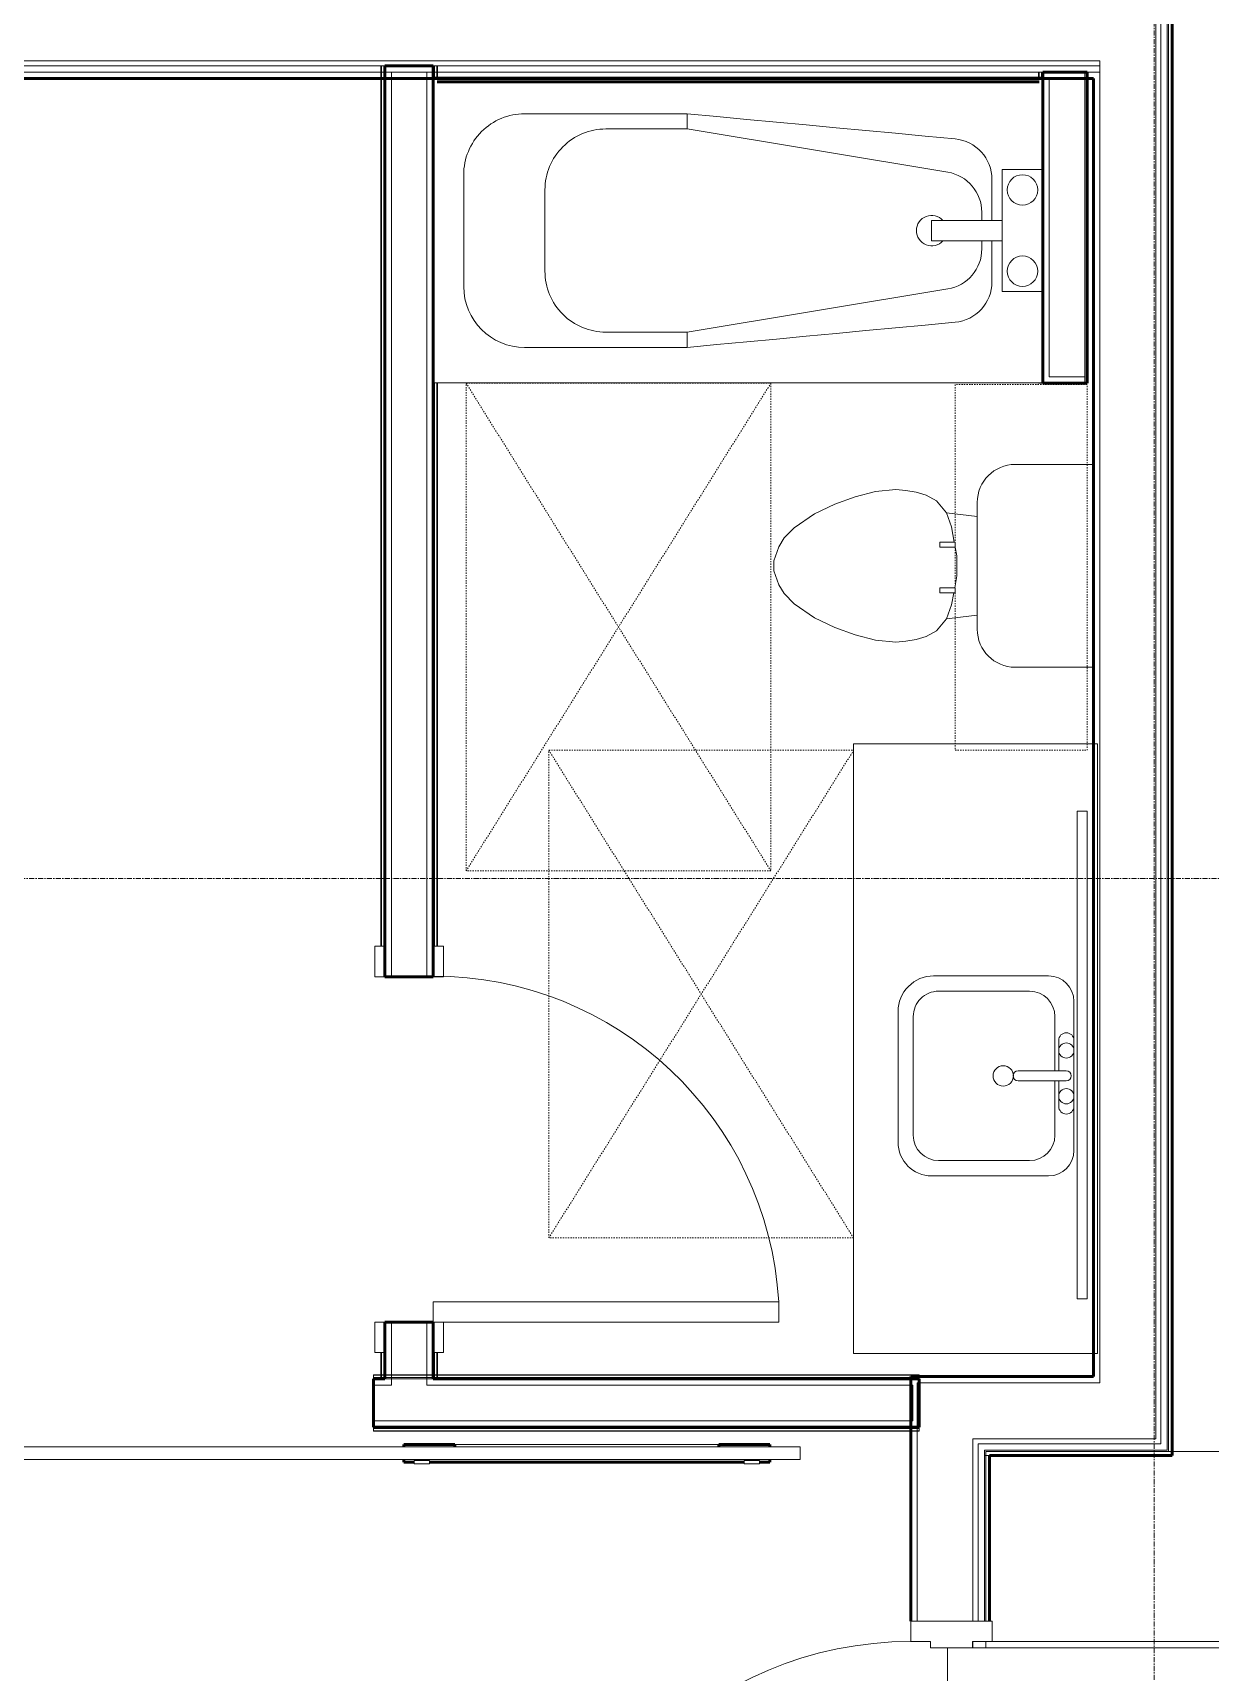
# Model space of a CAD drawing. Header units: inches. Extents: x -4218 to -1830, y 9767 to 12426.
# Drawn here: x -3591.7 to -3475.8, y 10389.1 to 10550.4 of the extents above; entities that cross this region are included whole.
import ezdxf

# ---------------------------------------------------------------- set-up
doc = ezdxf.new("R2010")
doc.units = ezdxf.units.IN
doc.header["$MEASUREMENT"] = 0
doc.linetypes.add('Dash', pattern=[0.25, 0.125, -0.125])
doc.linetypes.add('Grid Line 1_2_', pattern=[0.875, 0.5, -0.125, 0.125, -0.125])
for name, color, linetype, lineweight in [('0-1', 7, 'Continuous', 5), ('0-2', 253, 'Continuous', 9), ('0-3', 7, 'Continuous', 9), ('A-DOOR-1', 7, 'Continuous', 9), ('A-DOOR-2', 50, 'Continuous', 20), ('A-DOOR-3', 250, 'Continuous', 50), ('A-DOOR-FRAM-1', 50, 'Continuous', 20), ('A-FLOR-2', 252, 'Continuous', 9), ('A-FLOR-3', 7, 'Continuous', 9), ('A-FLOR-5', 192, 'Continuous', 9), ('A-GENM-HDLN-1', 7, 'Dash', 9), ('A-WALL-1', 250, 'Continuous', 50), ('A-WALL-2', 10, 'Continuous', 13), ('A-WALL-3', 254, 'Continuous', 9), ('A-WALL-4', 253, 'Continuous', 9), ('A-WALL-5', 252, 'Continuous', 9), ('A-WALL-6', 7, 'Continuous', 9), ('I-WALL-1', 250, 'Continuous', 50), ('I-WALL-2', 254, 'Continuous', 9), ('I-WALL-3', 253, 'Continuous', 9), ('I-WALL-4', 252, 'Continuous', 9), ('P-SANR-FIXT-1', 7, 'Continuous', 9), ('P-SANR-FIXT-2', 253, 'Continuous', 9), ('P-SANR-FIXT-3', 252, 'Continuous', 9), ('P-SANR-FIXT-4', 254, 'Continuous', 9), ('Q-CASE-1', 252, 'Continuous', 9), ('Q-CASE-2', 7, 'Continuous', 9), ('Q-CASE-4', 7, 'Dash', 9), ('S-GRID-1', 1, 'Grid Line 1_2_', 9)]:
    doc.layers.add(name, color=color, linetype=linetype, lineweight=lineweight)

# ---------------------------------------------------------------- blocks, each defined once
blk = doc.blocks.new('Basic Wall _ INT - W4BØF - _5_8 GYP - 2X4 WOOD_BATT_ - 5_8 GYP_ - ___-2693823-BACKGROUND - 3RD FLOOR')
at = {"layer": 'A-WALL-3'}
for p, q in [((-3595.78, 10418.35), (-3595.78, 10418.29)), ((-3595.78, 10418.29), (-3595.78, 10418.15)), ((-3595.78, 10418.14), (-3595.78, 10418.08)), ((-3595.78, 10417.96), (-3595.78, 10417.94))]:
    blk.add_line(p, q, dxfattribs=at)
at = {"layer": 'A-WALL-4'}
for p, q in [((-3595.78, 10418.06), (-3595.78, 10418.35)), ((-3595.78, 10418), (-3595.78, 10418.06)), ((-3595.58, 10418.29), (-3595.51, 10418.29)), ((-3595.49, 10418.29), (-3595.4, 10418.29)), ((-3557.45, 10418.29), (-3557.34, 10418.29)), ((-3557.34, 10418.29), (-3557.25, 10418.29)), ((-3557.25, 10418.29), (-3557.19, 10418.29)), ((-3557.05, 10418.29), (-3556.46, 10418.29)), ((-3552.3, 10417.94), (-3557.05, 10417.94)), ((-3556.42, 10418.29), (-3552.92, 10418.29)), ((-3552.88, 10418.29), (-3552.3, 10418.29)), ((-3552.15, 10418.29), (-3552.1, 10418.29)), ((-3552.09, 10418.29), (-3552, 10418.29)), ((-3552, 10418.29), (-3551.89, 10418.29)), ((-3504.48, 10417.94), (-3505.3, 10417.94)), ((-3504.48, 10418.08), (-3504.48, 10418.14)), ((-3504.48, 10417.94), (-3504.48, 10417.96))]:
    blk.add_line(p, q, dxfattribs=at)
at = {"layer": 'A-WALL-5'}
for p, q in [((-3595.78, 10417.98), (-3595.78, 10418)), ((-3595.78, 10417.94), (-3595.78, 10417.98)), ((-3594.18, 10417.94), (-3595.78, 10417.94)), ((-3595.58, 10418.35), (-3595.51, 10418.35)), ((-3595.49, 10418.35), (-3595.4, 10418.35)), ((-3595.37, 10418.29), (-3594.18, 10418.29)), ((-3594.18, 10418.29), (-3594.18, 10418.35)), ((-3594.18, 10418.15), (-3594.18, 10418.29)), ((-3594.18, 10418.08), (-3594.18, 10418.14)), ((-3594.18, 10417.94), (-3594.18, 10417.96)), ((-3558.18, 10418.35), (-3558.18, 10418.29)), ((-3558.18, 10418.29), (-3558.18, 10418.15)), ((-3558.18, 10418.29), (-3557.45, 10418.29)), ((-3558.18, 10418.14), (-3558.18, 10418.08)), ((-3558.18, 10417.96), (-3558.18, 10417.94)), ((-3557.05, 10417.94), (-3558.18, 10417.94)), ((-3557.45, 10418.35), (-3557.34, 10418.35)), ((-3557.34, 10418.35), (-3557.25, 10418.35)), ((-3557.25, 10418.35), (-3557.19, 10418.35)), ((-3557.05, 10418.35), (-3552.3, 10418.35)), ((-3556.44, 10418.06), (-3557.05, 10418.06)), ((-3552.92, 10418.06), (-3556.42, 10418.06)), ((-3552.3, 10418.06), (-3552.91, 10418.06)), ((-3505.3, 10417.94), (-3552.3, 10417.94)), ((-3552.15, 10418.35), (-3552.1, 10418.35)), ((-3552.09, 10418.35), (-3552, 10418.35)), ((-3552, 10418.35), (-3551.89, 10418.35)), ((-3551.89, 10418.29), (-3504.48, 10418.29)), ((-3504.48, 10418.06), (-3505.3, 10418.06)), ((-3504.48, 10418.29), (-3504.48, 10418.35)), ((-3504.48, 10418.16), (-3504.48, 10418.29)), ((-3504.48, 10418.14), (-3504.48, 10418.06)), ((-3504.48, 10418.06), (-3504.48, 10417.98)), ((-3504.48, 10417.98), (-3504.48, 10417.94))]:
    blk.add_line(p, q, dxfattribs=at)
at = {"layer": 'A-WALL-6'}
for p, q in [((-3594.18, 10418.06), (-3595.78, 10418.06)), ((-3595.37, 10418.35), (-3594.18, 10418.35)), ((-3594.18, 10418.35), (-3594.18, 10418.06)), ((-3594.18, 10418.06), (-3594.18, 10417.98)), ((-3594.18, 10417.98), (-3594.18, 10417.94)), ((-3558.18, 10418.06), (-3558.18, 10418.35)), ((-3558.18, 10418.35), (-3557.46, 10418.35)), ((-3557.05, 10418.06), (-3558.18, 10418.06)), ((-3558.18, 10417.98), (-3558.18, 10418.06)), ((-3558.18, 10417.94), (-3558.18, 10417.98)), ((-3505.3, 10418.06), (-3552.3, 10418.06)), ((-3551.89, 10418.35), (-3504.48, 10418.35)), ((-3504.48, 10418.35), (-3504.48, 10418.16))]:
    blk.add_line(p, q, dxfattribs=at)
blk = doc.blocks.new('Basic Wall _ INT - W4BØF - _5_8 GYP - 2X4 WOOD_BATT_ - 5_8 GYP_ - ___-2693824-BACKGROUND - 3RD FLOOR')
at = {"layer": 'A-WALL-3'}
for p, q in [((-3595.78, 10413.19), (-3595.78, 10413.17)), ((-3595.78, 10413.05), (-3595.78, 10412.99)), ((-3595.78, 10412.98), (-3595.78, 10412.84)), ((-3595.78, 10412.84), (-3595.78, 10412.78))]:
    blk.add_line(p, q, dxfattribs=at)
at = {"layer": 'A-WALL-4'}
for p, q in [((-3595.78, 10413.06), (-3595.78, 10413.13)), ((-3595.78, 10412.78), (-3595.78, 10413.06)), ((-3595.58, 10412.84), (-3595.53, 10412.84)), ((-3595.49, 10412.84), (-3595.37, 10412.84)), ((-3504.48, 10413.19), (-3505.3, 10413.19)), ((-3505.3, 10412.84), (-3504.48, 10412.84)), ((-3504.48, 10413.17), (-3504.48, 10413.19)), ((-3504.48, 10412.99), (-3504.48, 10413.05)), ((-3504.48, 10412.84), (-3504.48, 10412.98)), ((-3504.48, 10412.78), (-3504.48, 10412.84))]:
    blk.add_line(p, q, dxfattribs=at)
at = {"layer": 'A-WALL-5'}
for p, q in [((-3595.78, 10413.15), (-3595.78, 10413.19)), ((-3594.18, 10413.19), (-3595.78, 10413.19)), ((-3595.78, 10413.13), (-3595.78, 10413.15)), ((-3595.58, 10412.78), (-3595.53, 10412.78)), ((-3595.49, 10412.78), (-3595.37, 10412.78)), ((-3595.37, 10412.84), (-3594.18, 10412.84)), ((-3594.18, 10413.17), (-3594.18, 10413.19)), ((-3594.18, 10412.99), (-3594.18, 10413.05)), ((-3594.18, 10412.84), (-3594.18, 10412.98)), ((-3594.18, 10412.78), (-3594.18, 10412.84)), ((-3558.18, 10413.19), (-3558.18, 10413.17)), ((-3505.3, 10413.19), (-3558.18, 10413.19)), ((-3558.18, 10413.05), (-3558.18, 10412.99)), ((-3558.18, 10412.98), (-3558.18, 10412.84)), ((-3558.18, 10412.84), (-3558.18, 10412.78)), ((-3558.18, 10412.84), (-3505.3, 10412.84)), ((-3505.3, 10413.06), (-3504.48, 10413.06)), ((-3505.3, 10412.78), (-3504.48, 10412.78)), ((-3504.48, 10413.19), (-3504.48, 10413.15)), ((-3504.48, 10413.15), (-3504.48, 10413.06)), ((-3504.48, 10413.06), (-3504.48, 10413.04)), ((-3504.48, 10413.04), (-3504.48, 10412.9)), ((-3504.48, 10412.9), (-3504.48, 10412.78))]:
    blk.add_line(p, q, dxfattribs=at)
at = {"layer": 'A-WALL-6'}
for p, q in [((-3595.78, 10413.06), (-3594.18, 10413.06)), ((-3595.37, 10412.78), (-3594.18, 10412.78)), ((-3594.18, 10413.19), (-3594.18, 10413.15)), ((-3594.18, 10413.15), (-3594.18, 10413.06)), ((-3594.18, 10413.06), (-3594.18, 10412.78)), ((-3558.18, 10413.15), (-3558.18, 10413.19)), ((-3558.18, 10413.06), (-3558.18, 10413.15)), ((-3558.18, 10413.06), (-3505.3, 10413.06)), ((-3558.18, 10412.78), (-3558.18, 10413.06)), ((-3558.18, 10412.78), (-3505.3, 10412.78))]:
    blk.add_line(p, q, dxfattribs=at)
blk = doc.blocks.new('Basic Wall _ INT - W4BØF - _5_8 GYP - 2X4 WOOD_BATT_ - 5_8 GYP_ - ___-2693826-BACKGROUND - 3RD FLOOR')
at = {"layer": 'A-WALL-3'}
for p, q in [((-3552.27, 10547.19), (-3552.3, 10547.19)), ((-3552.1, 10547.19), (-3552.16, 10547.19)), ((-3551.95, 10547.19), (-3552.09, 10547.19)), ((-3551.89, 10547.19), (-3551.95, 10547.19)), ((-3552.3, 10417.94), (-3552.27, 10417.94)), ((-3552.16, 10417.94), (-3552.1, 10417.94)), ((-3552.09, 10417.94), (-3551.95, 10417.94)), ((-3551.95, 10417.94), (-3551.89, 10417.94))]:
    blk.add_line(p, q, dxfattribs=at)
at = {"layer": 'A-WALL-4'}
for p, q in [((-3552.3, 10547.19), (-3552.26, 10547.19)), ((-3552.3, 10545.97), (-3552.3, 10547.19)), ((-3552.26, 10547.19), (-3552.17, 10547.19)), ((-3552.17, 10547.19), (-3551.89, 10547.19)), ((-3551.95, 10547.19), (-3551.95, 10545.97)), ((-3552.3, 10457.52), (-3552.3, 10460.52)), ((-3552.3, 10420.52), (-3552.3, 10423.52)), ((-3552.17, 10417.94), (-3552.23, 10417.94)), ((-3551.89, 10417.94), (-3552.17, 10417.94)), ((-3551.95, 10418.34), (-3551.95, 10418.23)), ((-3551.95, 10418.22), (-3551.95, 10418.14)), ((-3551.95, 10418.13), (-3551.95, 10418.08))]:
    blk.add_line(p, q, dxfattribs=at)
at = {"layer": 'A-WALL-5'}
for p, q in [((-3552.17, 10545.97), (-3552.17, 10547.19)), ((-3551.89, 10547.19), (-3551.89, 10545.97)), ((-3552.3, 10460.52), (-3552.3, 10515.97)), ((-3551.95, 10515.97), (-3551.95, 10460.52)), ((-3552.3, 10417.94), (-3552.3, 10420.52)), ((-3551.95, 10420.52), (-3551.95, 10418.35)), ((-3552.26, 10417.94), (-3552.3, 10417.94)), ((-3552.23, 10417.94), (-3552.26, 10417.94)), ((-3551.89, 10418.34), (-3551.89, 10418.23)), ((-3551.89, 10418.22), (-3551.89, 10418.14)), ((-3551.89, 10418.13), (-3551.89, 10418.08))]:
    blk.add_line(p, q, dxfattribs=at)
at = {"layer": 'A-WALL-6'}
for p, q in [((-3552.17, 10460.52), (-3552.17, 10515.97)), ((-3551.89, 10515.97), (-3551.89, 10460.52)), ((-3552.17, 10417.94), (-3552.17, 10420.52)), ((-3551.89, 10420.52), (-3551.89, 10418.35))]:
    blk.add_line(p, q, dxfattribs=at)
blk = doc.blocks.new('Basic Wall _ INT - W4BØF - _5_8 GYP - 2X4 WOOD_BATT_ - 5_8 GYP_ - ___-2693825-BACKGROUND - 3RD FLOOR')
at = {"layer": 'A-WALL-3'}
for p, q in [((-3557.4, 10547.19), (-3557.46, 10547.19)), ((-3557.25, 10547.19), (-3557.4, 10547.19)), ((-3557.19, 10547.19), (-3557.25, 10547.19)), ((-3557.05, 10547.19), (-3557.07, 10547.19)), ((-3557.46, 10417.94), (-3557.4, 10417.94)), ((-3557.4, 10417.94), (-3557.25, 10417.94)), ((-3557.25, 10417.94), (-3557.19, 10417.94)), ((-3557.07, 10417.94), (-3557.05, 10417.94))]:
    blk.add_line(p, q, dxfattribs=at)
at = {"layer": 'A-WALL-4'}
for p, q in [((-3557.46, 10547.19), (-3557.17, 10547.19)), ((-3557.4, 10547.19), (-3557.4, 10545.94)), ((-3557.17, 10547.19), (-3557.09, 10547.19)), ((-3557.09, 10547.19), (-3557.05, 10547.19)), ((-3557.05, 10545.94), (-3557.05, 10547.19)), ((-3557.05, 10457.52), (-3557.05, 10460.52)), ((-3557.05, 10420.52), (-3557.05, 10423.52)), ((-3557.17, 10417.94), (-3557.46, 10417.94)), ((-3557.4, 10418.35), (-3557.4, 10418.23)), ((-3557.4, 10418.23), (-3557.4, 10418.14)), ((-3557.4, 10418.14), (-3557.4, 10418.08)), ((-3557.11, 10417.94), (-3557.17, 10417.94))]:
    blk.add_line(p, q, dxfattribs=at)
at = {"layer": 'A-WALL-5'}
for p, q in [((-3557.46, 10547.19), (-3557.46, 10545.94)), ((-3557.4, 10545.94), (-3557.4, 10460.52)), ((-3557.17, 10547.19), (-3557.17, 10545.94)), ((-3557.05, 10460.52), (-3557.05, 10545.94)), ((-3557.4, 10420.52), (-3557.4, 10418.35)), ((-3557.05, 10417.94), (-3557.05, 10420.52)), ((-3557.46, 10418.35), (-3557.46, 10418.23)), ((-3557.46, 10418.23), (-3557.46, 10418.14)), ((-3557.46, 10418.14), (-3557.46, 10418.08)), ((-3557.09, 10417.94), (-3557.11, 10417.94)), ((-3557.05, 10417.94), (-3557.09, 10417.94))]:
    blk.add_line(p, q, dxfattribs=at)
at = {"layer": 'A-WALL-6'}
for p, q in [((-3557.46, 10545.94), (-3557.46, 10460.52)), ((-3557.17, 10545.94), (-3557.17, 10460.52)), ((-3557.46, 10420.52), (-3557.46, 10418.35)), ((-3557.17, 10420.52), (-3557.17, 10417.94))]:
    blk.add_line(p, q, dxfattribs=at)
blk = doc.blocks.new('SWING - SINGLE - FLUSH - 2-10 x 6-8 - PRIVACY-3199407-BACKGROUND - 3RD FLOOR')
at = {"layer": 'A-DOOR-1'}
blk.add_arc((17, 2.37), 34.07, 93.3657, 180, dxfattribs=at)
at = {"layer": 'A-DOOR-2'}
for p, q in [((15, 2.37), (15, 36.38)), ((17, 36.38), (15, 36.38)), ((17, 2.37), (17, 36.38)), ((17, 2.37), (15, 2.37))]:
    blk.add_line(p, q, dxfattribs=at)
at = {"layer": 'A-DOOR-FRAM-1'}
for p, q in [((-17, 3.37), (-20, 3.37)), ((-20, 3.37), (-20, 2.37)), ((-17, 2.37), (-17, 3.37)), ((20, 3.37), (17, 3.37)), ((17, 3.37), (17, 2.37)), ((20, 2.37), (20, 3.37)), ((-20, 2.37), (-17, 2.37)), ((17, 2.37), (20, 2.37)), ((-17, -2.38), (-20, -2.38)), ((-20, -2.38), (-20, -3.38)), ((-17, -3.38), (-17, -2.38)), ((20, -2.38), (17, -2.38)), ((17, -2.38), (17, -3.38)), ((20, -3.38), (20, -2.38)), ((-20, -3.38), (-17, -3.38)), ((17, -3.38), (20, -3.38))]:
    blk.add_line(p, q, dxfattribs=at)
blk = doc.blocks.new('BARN - FLUSH - 3-0 x 7-0 BARN DOOR-2961665-BACKGROUND - 3RD FLOOR')
at = {"layer": 'A-DOOR-1'}
for p, q in [((21, 5.57), (-60, 5.57)), ((-60, 4.95), (-60, 5.57)), ((-60, 4.32), (-60, 4.95)), ((-56, 6), (-54.5, 6)), ((-56, 6), (-56, 5.67)), ((-56, 5.67), (-54.5, 5.67)), ((-54.5, 5.67), (-54.5, 6)), ((-23.5, 6), (-22, 6)), ((-23.5, 5.67), (-23.5, 6)), ((-23.5, 5.67), (-22, 5.67)), ((-22, 6), (-22, 5.67)), ((21, 5.57), (21, 4.95)), ((21, 4.95), (21, 4.32)), ((-60, 4.32), (21, 4.32)), ((-52, 4.07), (-26, 4.07))]:
    blk.add_line(p, q, dxfattribs=at)
at = {"layer": 'A-DOOR-3'}
for p, q in [((-57, 5.82), (-56, 5.82)), ((-57, 5.57), (-57, 5.82)), ((-54.5, 5.82), (-23.5, 5.82)), ((-22, 5.82), (-21, 5.82)), ((-21, 5.82), (-21, 5.57)), ((-57, 4.07), (-57, 4.32)), ((-52, 4.07), (-57, 4.07)), ((-52, 4.33), (-52, 4.07)), ((-26, 4.07), (-26, 4.32)), ((-21, 4.07), (-26, 4.07)), ((-21, 4.32), (-21, 4.07))]:
    blk.add_line(p, q, dxfattribs=at)
blk = doc.blocks.new('M_Sink Vanity-Square - 500 x 440mm-V18-BACKGROUND - 3RD FLOOR')
at = {"layer": 'P-SANR-FIXT-1'}
for p, q in [((7.96, 7.09), (-6.72, 7.09)), ((3.62, 7.09), (-2.88, 7.09)), ((0.12, 5.22), (-5.22, 5.22)), ((-2.88, 5.59), (0.12, 5.59)), ((0.12, 6.33), (0.12, 1.59)), ((1.12, 6.33), (1.12, 1.59)), ((1.12, 5.59), (3.62, 5.59)), ((6.46, 5.22), (1.12, 5.22)), ((-9.22, 4.59), (-9.22, -6.73)), ((10.46, -6.91), (10.46, 4.59)), ((-7.72, 2.72), (-7.72, -6.23)), ((8.96, -6.23), (8.96, 2.72)), ((-5.22, -8.73), (6.46, -8.73)), ((-5.72, -10.23), (7.14, -10.23))]:
    blk.add_line(p, q, dxfattribs=at)
for centre, radius, start, end in [((-6.72, 4.59), 2.5, 90, 180), ((-2.88, 6.34), 0.75, 90, 270), ((-1.88, 6.34), 0.75, 360, 180), ((0.62, 6.33), 0.5, 360, 180), ((2.62, 6.34), 0.75, 360, 180), ((3.62, 6.34), 0.75, 270, 90), ((7.96, 4.59), 2.5, 360, 90), ((-5.22, 2.72), 2.5, 90, 180), ((-1.88, 6.34), 0.75, 180, 0), ((2.62, 6.34), 0.75, 180, 360), ((6.46, 2.72), 2.5, 0, 90), ((0.62, 0.13), 1, 360, 180), ((0.62, 0.13), 1, 180, 0), ((0.62, 1.59), 0.5, 180, 0), ((-5.22, -6.23), 2.5, 180, 270), ((6.46, -6.23), 2.5, 270, 0), ((-5.72, -6.73), 3.5, 180, 270), ((7.14, -6.91), 3.32, 270, 0)]:
    blk.add_arc(centre, radius, start, end, dxfattribs=at)
blk = doc.blocks.new('Toilet-Domestic-3D - Toilet-Domestic-3D-V94-BACKGROUND - 3RD FLOOR')
at = {"layer": 'P-SANR-FIXT-1'}
for p, q in [((-2.74, 11), (-1.87, 11.5)), ((-1.87, 11.5), (-0.5, 12)), ((-0.5, 12), (0.5, 12)), ((0.5, 12), (1.87, 11.5)), ((1.87, 11.5), (2.74, 11)), ((-5.13, 8), (-3.74, 10)), ((-3.74, 10), (-2.74, 11)), ((2.74, 11), (3.74, 10)), ((3.74, 10), (5.13, 8)), ((-6.06, 6), (-5.13, 8)), ((5.13, 8), (6.06, 6)), ((-6.79, 4), (-6.06, 6)), ((6.06, 6), (6.79, 4)), ((-7.33, 1.99), (-6.79, 4)), ((6.79, 4), (7.33, 1.99)), ((-7.5, 0), (-7.33, 1.99)), ((7.33, 1.99), (7.5, 0)), ((-7.41, -1), (-7.5, 0)), ((-7.24, -2), (-7.41, -1)), ((7.41, -1), (7.24, -2)), ((7.5, 0), (7.41, -1)), ((-6.97, -3), (-7.24, -2)), ((-6.4, -4), (-6.97, -3)), ((6.97, -3), (6.4, -4)), ((7.24, -2), (6.97, -3)), ((-5.21, -5), (-6.4, -4)), ((6.4, -4), (5.21, -5)), ((-3.84, -5.5), (-5.21, -5)), ((-4.86, -8.02), (-5.21, -5)), ((-2.65, -5.71), (-3.84, -5.5)), ((-1, -6), (-2.16, -5.8)), ((1, -6), (-1, -6)), ((1.85, -5.85), (1, -6)), ((3.84, -5.5), (2.34, -5.76)), ((5.21, -5), (3.84, -5.5)), ((4.86, -8.02), (5.21, -5)), ((6.25, -8.02), (-6.25, -8.02)), ((-9.98, -11.75), (-9.98, -19.48)), ((9.98, -19.48), (9.98, -11.75))]:
    blk.add_line(p, q, dxfattribs=at)
for centre, start, end in [((-6.25, -11.75), 90, 180), ((6.25, -11.75), 0, 90)]:
    blk.add_arc(centre, 3.73, start, end, dxfattribs=at)
at = {"layer": 'P-SANR-FIXT-3'}
blk.add_line((-9.98, -19.48), (9.98, -19.48), dxfattribs=at)
blk = doc.blocks.new('Bath Vanity - Bath Vanity 60_-V95-BACKGROUND - 3RD FLOOR')
at = {"layer": 'Q-CASE-1'}
for p, q in [((30.74, 0), (-29.26, 0)), ((-29.26, 0), (-29.26, -0.38)), ((30.74, -0.38), (30.74, 0))]:
    blk.add_line(p, q, dxfattribs=at)
at = {"layer": 'Q-CASE-2'}
for p, q in [((-29.26, -0.38), (-29.26, -24)), ((30.74, -24), (30.74, -0.38)), ((-29.26, -24), (30.74, -24))]:
    blk.add_line(p, q, dxfattribs=at)
blk = doc.blocks.new('Bath Tub - Maestro - 60_x30_-V88-BACKGROUND - 3RD FLOOR')
at = {"layer": 'P-SANR-FIXT-1'}
for p, q in [((59.63, 0), (0.38, 0)), ((35, -3.5), (51, -3.5)), ((35, -5), (35, -3.5)), ((35, -5), (9.35, -9.26)), ((43, -5), (35, -5)), ((4, -9), (0.38, -9)), ((4, -14), (4, -9)), ((57, -9.5), (57, -20.5)), ((5, -14), (5, -9.96)), ((49, -19), (49, -11)), ((4, -16), (4, -14)), ((4, -14), (10.94, -14)), ((6, -13.2), (6, -14)), ((10.94, -16), (10.94, -14)), ((4, -21), (4, -16)), ((10.94, -16), (4, -16)), ((5, -20.04), (5, -16)), ((6, -16), (6, -16.8)), ((9.35, -20.74), (35, -25)), ((0.38, -21), (4, -21)), ((35, -25), (35, -26.5)), ((35, -25), (43, -25)), ((51, -26.5), (35, -26.5))]:
    blk.add_line(p, q, dxfattribs=at)
at = {"layer": 'P-SANR-FIXT-1', "flags": 128}
for points in [[(8.63, -5.97), (11.56, -5.7), (14.49, -5.42), (17.42, -5.15), (20.35, -4.87), (23.28, -4.6), (26.21, -4.32), (29.14, -4.05), (32.07, -3.77), (35, -3.5)], [(35, -26.5), (32.07, -26.23), (29.14, -25.95), (26.21, -25.68), (23.28, -25.4), (20.35, -25.13), (17.42, -24.85), (14.49, -24.58), (11.56, -24.3), (8.63, -24.03)]]:
    blk.add_lwpolyline(points, dxfattribs=at)
at = {"layer": 'P-SANR-FIXT-1'}
for centre, radius, start, end in [((51, -9.5), 6, 0, 90), ((9, -9.96), 4, 95.3558, 180), ((43, -11), 6, 360, 90), ((2, -11), 1.5, 0, 180), ((10, -13.2), 4, 99.4223, 180), ((2, -11), 1.5, 180, 360), ((10.94, -15), 1.5, 0, 137.9289), ((10.94, -15), 1.5, 222.0711, 360), ((2, -19), 1.5, 0, 180), ((10, -16.8), 4, 180, 260.5777), ((2, -19), 1.5, 180, 360), ((43, -19), 6, 270, 0), ((9, -20.04), 4, 180, 264.6442), ((51, -20.5), 6, 270, 0)]:
    blk.add_arc(centre, radius, start, end, dxfattribs=at)
at = {"layer": 'P-SANR-FIXT-2'}
for p, q in [((0, 0), (0, -9)), ((60, -29.97), (60, 0)), ((0, -9), (0, -21)), ((0, -21), (0, -29.97)), ((0, -30), (60, -30))]:
    blk.add_line(p, q, dxfattribs=at)
at = {"layer": 'P-SANR-FIXT-3'}
for p, q in [((0.38, 0), (0, 0)), ((60, 0), (59.63, 0)), ((0.38, -9), (0, -9)), ((0, -21), (0.38, -21))]:
    blk.add_line(p, q, dxfattribs=at)
at = {"layer": 'P-SANR-FIXT-4'}
blk.add_line((0, -9), (0, -21), dxfattribs=at)
blk = doc.blocks.new('ADA Clearances - 30_x48_-1721104-BACKGROUND - 3RD FLOOR')
at = {"layer": 'A-GENM-HDLN-1'}
for p, q in [((15, 24), (-15, -24)), ((-15, 24), (15, -24)), ((-15, -24), (-15, 24)), ((-15, 24), (15, 24)), ((15, 24), (15, -24)), ((15, -24), (-15, -24))]:
    blk.add_line(p, q, dxfattribs=at)
blk = doc.blocks.new('ADA Clearances - 30_x48_-V89-BACKGROUND - 3RD FLOOR')
at = {"layer": 'A-GENM-HDLN-1'}
for p, q in [((15, 24), (-15, -24)), ((-15, 24), (15, -24)), ((-15, 24), (15, 24)), ((15, 24), (15, -24)), ((15, -24), (-15, -24))]:
    blk.add_line(p, q, dxfattribs=at)
blk = doc.blocks.new('BATHROOM MIRROR - BATHROOM MIRROR 48_-V96-BACKGROUND - 3RD FLOOR')
at = {"layer": 'Q-CASE-2'}
for p, q in [((24.74, 24), (-23.26, 24)), ((-23.26, 23), (-23.26, 24)), ((-23.26, 23), (24.74, 23)), ((24.74, 24), (24.74, 23))]:
    blk.add_line(p, q, dxfattribs=at)
blk = doc.blocks.new('300 Series Wall Hung Cabinet_326 - 36_-2909952-BACKGROUND - 3RD FLOOR')
at = {"layer": 'Q-CASE-2'}
for p, q in [((-2.5, -13.19), (-2.01, -13.19)), ((-2.5, -13.19), (-2.5, -14.69)), ((-2.01, -14.69), (-2.01, -13.19)), ((2, -13.19), (2.49, -13.19)), ((2, -13.19), (2, -14.69)), ((2.49, -14.69), (2.49, -13.19)), ((-2.5, -14.69), (-2.01, -14.69)), ((2, -14.69), (2.49, -14.69))]:
    blk.add_line(p, q, dxfattribs=at)
at = {"layer": 'Q-CASE-4'}
for p, q in [((18, -0.19), (-18, -0.19)), ((-18, -0.19), (-18, -13.19)), ((18, -13.19), (18, -0.19)), ((-18, -13.19), (18, -13.19))]:
    blk.add_line(p, q, dxfattribs=at)
blk = doc.blocks.new('Basic Wall _ INT - W4FØF - INT - _5_8 GYP - 2X4 WOOD_BATT__ - ___-3084736-BACKGROUND - 3RD FLOOR')
at = {"layer": 'A-WALL-3'}
for p, q in [((-3492.65, 10546.56), (-3492.71, 10546.56)), ((-3492.5, 10546.56), (-3492.65, 10546.56)), ((-3492.44, 10546.56), (-3492.5, 10546.56)), ((-3492.3, 10546.56), (-3492.32, 10546.56))]:
    blk.add_line(p, q, dxfattribs=at)
at = {"layer": 'A-WALL-4'}
for p, q in [((-3492.71, 10546.56), (-3492.44, 10546.56)), ((-3492.65, 10546.56), (-3492.65, 10545.97)), ((-3492.44, 10546.56), (-3492.42, 10546.56)), ((-3492.42, 10546.56), (-3492.34, 10546.56)), ((-3492.34, 10546.56), (-3492.3, 10546.56)), ((-3492.3, 10545.97), (-3492.3, 10546.56))]:
    blk.add_line(p, q, dxfattribs=at)
at = {"layer": 'A-WALL-5'}
for p, q in [((-3492.71, 10546.56), (-3492.71, 10545.97)), ((-3492.42, 10546.56), (-3492.42, 10545.97)), ((-3492.71, 10515.94), (-3492.65, 10515.94)), ((-3492.65, 10515.94), (-3492.5, 10515.94)), ((-3492.5, 10515.94), (-3492.44, 10515.94)), ((-3492.32, 10515.94), (-3492.3, 10515.94))]:
    blk.add_line(p, q, dxfattribs=at)
at = {"layer": 'A-WALL-6'}
for p, q in [((-3492.42, 10515.94), (-3492.71, 10515.94)), ((-3492.34, 10515.94), (-3492.42, 10515.94)), ((-3492.3, 10515.94), (-3492.34, 10515.94))]:
    blk.add_line(p, q, dxfattribs=at)
blk = doc.blocks.new('CTR - 1st Phase - Unit Layouts_rvt-1-BACKGROUND - 3RD FLOOR')
at = {"layer": 'A-WALL-1'}
for p, q in [((-3556.42, 10547.19), (-3557.05, 10547.19)), ((-3557.05, 10547.19), (-3557.05, 10457.52)), ((-3552.92, 10547.19), (-3556.42, 10547.19)), ((-3552.3, 10547.19), (-3552.92, 10547.19)), ((-3552.3, 10457.52), (-3552.3, 10547.19)), ((-3492.3, 10545.97), (-3552.3, 10545.97)), ((-3552.3, 10545.97), (-3552.3, 10545.6)), ((-3491.67, 10546.56), (-3492.3, 10546.56)), ((-3492.3, 10546.56), (-3492.3, 10515.94)), ((-3492.3, 10545.6), (-3492.3, 10545.97)), ((-3488.17, 10546.56), (-3491.67, 10546.56)), ((-3487.92, 10546.56), (-3488.17, 10546.56)), ((-3487.92, 10515.94), (-3487.92, 10546.56)), ((-3551.92, 10545.6), (-3492.67, 10545.6)), ((-3492.3, 10515.94), (-3491.67, 10515.94)), ((-3491.67, 10515.94), (-3488.17, 10515.94)), ((-3488.17, 10515.94), (-3487.92, 10515.94)), ((-3557.05, 10457.52), (-3552.3, 10457.52)), ((-3552.3, 10423.52), (-3557.05, 10423.52)), ((-3557.05, 10423.52), (-3557.05, 10417.94)), ((-3552.3, 10417.94), (-3552.3, 10423.52)), ((-3557.05, 10417.94), (-3558.18, 10417.94)), ((-3558.18, 10417.94), (-3558.18, 10413.19)), ((-3504.48, 10417.94), (-3552.3, 10417.94)), ((-3504.48, 10417.31), (-3504.48, 10417.94)), ((-3504.48, 10413.81), (-3504.48, 10417.31)), ((-3504.48, 10413.19), (-3504.48, 10413.81)), ((-3558.18, 10413.19), (-3504.48, 10413.19))]:
    blk.add_line(p, q, dxfattribs=at)
at = {"layer": 'A-WALL-2'}
for p, q in [((-3552.92, 10546.56), (-3556.42, 10546.56)), ((-3556.42, 10546.56), (-3556.42, 10457.52)), ((-3552.92, 10546.56), (-3552.92, 10457.52)), ((-3488.17, 10545.94), (-3491.67, 10545.94)), ((-3491.67, 10545.94), (-3491.67, 10516.56)), ((-3488.17, 10546.56), (-3488.17, 10545.94)), ((-3488.17, 10546.56), (-3488.17, 10545.94)), ((-3488.17, 10545.94), (-3488.17, 10516.56)), ((-3491.67, 10516.56), (-3488.17, 10516.56)), ((-3488.17, 10516.56), (-3488.17, 10515.94)), ((-3488.17, 10516.56), (-3488.17, 10515.94)), ((-3556.42, 10423.52), (-3556.42, 10417.94)), ((-3552.92, 10423.52), (-3552.92, 10417.94)), ((-3558.18, 10417.31), (-3556.42, 10417.31)), ((-3556.42, 10417.31), (-3556.42, 10417.94)), ((-3552.92, 10417.31), (-3552.92, 10417.94)), ((-3552.92, 10417.31), (-3505.1, 10417.31)), ((-3505.1, 10413.81), (-3505.1, 10417.31)), ((-3558.18, 10413.81), (-3505.1, 10413.81))]:
    blk.add_line(p, q, dxfattribs=at)
at = {"layer": 'A-WALL-3'}
for p, q in [((-3557.05, 10547.19), (-3552.3, 10547.19)), ((-3557.05, 10547.19), (-3557.05, 10545.94)), ((-3552.3, 10545.97), (-3552.3, 10547.19)), ((-3492.3, 10546.56), (-3487.92, 10546.56)), ((-3492.3, 10546.56), (-3492.3, 10545.97)), ((-3557.05, 10460.52), (-3557.05, 10457.52)), ((-3552.3, 10457.52), (-3552.3, 10460.52)), ((-3557.05, 10423.52), (-3557.05, 10420.52)), ((-3552.3, 10420.52), (-3552.3, 10423.52)), ((-3557.19, 10417.94), (-3557.46, 10417.94)), ((-3557.05, 10418.35), (-3557.05, 10418.23)), ((-3557.05, 10418.23), (-3557.05, 10418.14)), ((-3557.05, 10418.14), (-3557.05, 10418.08)), ((-3552.3, 10418.23), (-3552.3, 10418.34)), ((-3552.3, 10418.14), (-3552.3, 10418.22)), ((-3552.3, 10418.08), (-3552.3, 10418.14)), ((-3551.89, 10417.94), (-3552.15, 10417.94)), ((-3504.48, 10417.94), (-3505.3, 10417.94)), ((-3505.3, 10413.19), (-3504.48, 10413.19))]:
    blk.add_line(p, q, dxfattribs=at)
at = {"layer": 'A-WALL-4'}
for p, q in [((-3557.05, 10545.94), (-3557.05, 10460.52)), ((-3492.3, 10545.97), (-3552.3, 10545.97)), ((-3552.3, 10545.6), (-3552.3, 10545.94)), ((-3492.3, 10545.94), (-3492.3, 10545.6)), ((-3487.92, 10545.94), (-3487.92, 10546.56)), ((-3552.3, 10460.52), (-3552.3, 10515.97)), ((-3557.05, 10420.52), (-3557.05, 10418.35)), ((-3552.3, 10418.35), (-3552.3, 10420.52)), ((-3557.46, 10417.94), (-3558.18, 10417.94)), ((-3505.3, 10417.94), (-3551.89, 10417.94)), ((-3504.48, 10417.94), (-3504.48, 10417.55)), ((-3504.48, 10417.54), (-3504.48, 10417.34)), ((-3504.48, 10417.31), (-3504.48, 10413.19)), ((-3558.18, 10413.19), (-3505.3, 10413.19))]:
    blk.add_line(p, q, dxfattribs=at)
at = {"layer": 'A-WALL-5'}
for p, q in [((-3487.92, 10515.94), (-3487.92, 10545.94)), ((-3551.92, 10545.6), (-3492.67, 10545.6)), ((-3487.92, 10515.94), (-3492.3, 10515.94)), ((-3552.3, 10457.52), (-3557.05, 10457.52)), ((-3557.05, 10423.52), (-3552.3, 10423.52)), ((-3558.18, 10413.19), (-3558.18, 10417.94))]:
    blk.add_line(p, q, dxfattribs=at)
at = {"layer": '0-2'}
for name in ['Basic Wall _ INT - W4BØF - _5_8 GYP - 2X4 WOOD_BATT_ - 5_8 GYP_ - ___-2693825-BACKGROUND - 3RD FLOOR', 'Basic Wall _ INT - W4BØF - _5_8 GYP - 2X4 WOOD_BATT_ - 5_8 GYP_ - ___-2693826-BACKGROUND - 3RD FLOOR', 'Basic Wall _ INT - W4FØF - INT - _5_8 GYP - 2X4 WOOD_BATT__ - ___-3084736-BACKGROUND - 3RD FLOOR', 'Basic Wall _ INT - W4BØF - _5_8 GYP - 2X4 WOOD_BATT_ - 5_8 GYP_ - ___-2693823-BACKGROUND - 3RD FLOOR', 'Basic Wall _ INT - W4BØF - _5_8 GYP - 2X4 WOOD_BATT_ - 5_8 GYP_ - ___-2693824-BACKGROUND - 3RD FLOOR']:
    blk.add_blockref(name, (0, 0), dxfattribs=at)
for name, p, rotation in [('Bath Tub - Maestro - 60_x30_-V88-BACKGROUND - 3RD FLOOR', (-3492.3, 10515.97), 180), ('ADA Clearances - 30_x48_-1721104-BACKGROUND - 3RD FLOOR', (-3534.06, 10491.94), 180), ('300 Series Wall Hung Cabinet_326 - 36_-2909952-BACKGROUND - 3RD FLOOR', (-3487.74, 10497.81), 270.0000000001474), ('Toilet-Domestic-3D - Toilet-Domestic-3D-V94-BACKGROUND - 3RD FLOOR', (-3506.77, 10497.97), 89.99999999987294), ('ADA Clearances - 30_x48_-V89-BACKGROUND - 3RD FLOOR', (-3525.92, 10455.81), 180), ('Bath Vanity - Bath Vanity 60_-V95-BACKGROUND - 3RD FLOOR', (-3486.92, 10451.18), 269.9999999997963), ('BATHROOM MIRROR - BATHROOM MIRROR 48_-V96-BACKGROUND - 3RD FLOOR', (-3511.92, 10450.55), 269.9999999998274), ('SWING - SINGLE - FLUSH - 2-10 x 6-8 - PRIVACY-3199407-BACKGROUND - 3RD FLOOR', (-3554.67, 10440.52), 269.9999999999885), ('M_Sink Vanity-Square - 500 x 440mm-V18-BACKGROUND - 3RD FLOOR', (-3496.32, 10448.38), 269.9999999996154), ('BARN - FLUSH - 3-0 x 7-0 BARN DOOR-2961665-BACKGROUND - 3RD FLOOR', (-3576.18, 10415.56), 180)]:
    blk.add_blockref(name, p, dxfattribs=dict(at, rotation=rotation))
blk = doc.blocks.new('HOLLOW METAL - UNIT DOOR-2191980-BACKGROUND - 3RD FLOOR')
at = {"layer": 'A-DOOR-1'}
blk.add_arc((18, -4.125), 36, 180, 270, dxfattribs=at)
at = {"layer": 'A-DOOR-2'}
for p, q in [((16.25, -4.125), (18, -4.125)), ((16.25, -40.125), (16.25, -4.125)), ((18, -4.125), (18, -40.125)), ((18, -40.125), (16.25, -40.125))]:
    blk.add_line(p, q, dxfattribs=at)
at = {"layer": 'A-DOOR-FRAM-1'}
for p, q in [((-20, 3.875), (-18, 3.875)), ((-20, -4.125), (-20, 3.875)), ((-18, 3.875), (-18, 1.9375)), ((18, 3.875), (20, 3.875)), ((18, 1.9375), (18, 3.875)), ((20, 3.875), (20, -4.125)), ((-18, 1.9375), (-17.375, 1.9375)), ((-17.375, 1.9375), (-17.375, -2.1875)), ((17.375, 1.9375), (18, 1.9375)), ((17.375, -2.1875), (17.375, 1.9375)), ((-18, -2.1875), (-18, -4.125)), ((-17.375, -2.1875), (-18, -2.1875)), ((18, -2.1875), (17.375, -2.1875)), ((18, -4.125), (18, -2.1875)), ((-18, -4.125), (-20, -4.125)), ((20, -4.125), (18, -4.125))]:
    blk.add_line(p, q, dxfattribs=at)
blk = doc.blocks.new('CTR - 1st Phase - Common Walls_rvt-1-BACKGROUND - 3RD FLOOR')
at = {"layer": 'A-FLOR-2'}
for p, q in [((-3497.92, 10410.79), (-3497.92, 10394.09)), ((-3479.55, 10410.79), (-3497.92, 10410.79))]:
    blk.add_line(p, q, dxfattribs=at)
at = {"layer": 'A-FLOR-3'}
for p, q in [((-3435.32, 10410.79), (-3479.55, 10410.79)), ((-3501.67, 10391.46), (-3501.67, 10356.71)), ((-3435.32, 10391.46), (-3499.24, 10391.46)), ((-3497.3, 10392.09), (-3435.32, 10392.09))]:
    blk.add_line(p, q, dxfattribs=at)
at = {"layer": 'A-WALL-2'}
for p, q in [((-3481.17, 10418.16), (-3481.17, 10642.81)), ((-3480.67, 10418.16), (-3480.67, 10642.81)), ((-3480.05, 10418.16), (-3480.05, 10642.81)), ((-3487.3, 10547.69), (-3852.47, 10547.69)), ((-3486.67, 10547.69), (-3487.3, 10547.69)), ((-3486.67, 10547.69), (-3486.67, 10547.19)), ((-3486.67, 10547.19), (-3486.67, 10547.69)), ((-3487.3, 10547.19), (-3852.47, 10547.19)), ((-3487.3, 10546.56), (-3852.47, 10546.56)), ((-3486.67, 10547.19), (-3487.3, 10547.19)), ((-3486.67, 10546.56), (-3487.3, 10546.56)), ((-3486.67, 10547.19), (-3486.67, 10546.56)), ((-3486.67, 10546.56), (-3486.67, 10547.19)), ((-3486.67, 10418.16), (-3486.67, 10546.56)), ((-3504.67, 10412.04), (-3504.67, 10417.54)), ((-3486.67, 10417.54), (-3504.67, 10417.54)), ((-3486.67, 10418.16), (-3486.67, 10417.54)), ((-3481.17, 10418.16), (-3481.17, 10417.54)), ((-3481.17, 10417.54), (-3481.17, 10412.04)), ((-3480.67, 10418.16), (-3480.67, 10412.04)), ((-3480.05, 10418.16), (-3480.05, 10411.54)), ((-3504.67, 10410.41), (-3504.67, 10412.04)), ((-3499.17, 10411.54), (-3499.17, 10412.04)), ((-3481.17, 10412.04), (-3499.17, 10412.04)), ((-3480.67, 10412.04), (-3480.67, 10411.54)), ((-3504.67, 10394.09), (-3504.67, 10410.41)), ((-3499.17, 10410.41), (-3499.17, 10411.54)), ((-3499.17, 10394.09), (-3499.17, 10410.41)), ((-3498.67, 10410.91), (-3498.67, 10411.54)), ((-3480.67, 10411.54), (-3498.67, 10411.54)), ((-3498.67, 10410.41), (-3498.67, 10410.91)), ((-3498.67, 10394.09), (-3498.67, 10410.41)), ((-3498.05, 10410.41), (-3498.05, 10410.91)), ((-3480.05, 10410.91), (-3498.05, 10410.91)), ((-3497.55, 10410.41), (-3498.05, 10410.41)), ((-3498.05, 10394.09), (-3498.05, 10410.41)), ((-3480.05, 10411.54), (-3480.05, 10410.91))]:
    blk.add_line(p, q, dxfattribs=at)
at = {"layer": 'I-WALL-1'}
for p, q in [((-3479.55, 10418.16), (-3479.55, 10642.81)), ((-3681.87, 10545.94), (-3487.3, 10545.94)), ((-3487.3, 10545.94), (-3487.3, 10418.16)), ((-3487.3, 10418.16), (-3505.3, 10418.16)), ((-3505.3, 10418.16), (-3505.3, 10417.54)), ((-3505.3, 10417.54), (-3505.3, 10410.41)), ((-3479.55, 10410.91), (-3479.55, 10418.16)), ((-3505.3, 10410.41), (-3505.3, 10394.09)), ((-3497.55, 10394.09), (-3497.55, 10410.41)), ((-3497.55, 10410.41), (-3479.55, 10410.41)), ((-3479.55, 10410.41), (-3479.55, 10410.91))]:
    blk.add_line(p, q, dxfattribs=at)
at = {"layer": 'I-WALL-2'}
blk.add_line((-3491.67, 10545.94), (-3488.17, 10545.94), dxfattribs=at)
at = {"layer": 'I-WALL-3'}
for p, q in [((-3557.46, 10545.94), (-3557.34, 10545.94)), ((-3557.34, 10545.94), (-3557.25, 10545.94)), ((-3557.25, 10545.94), (-3557.19, 10545.94)), ((-3557.05, 10545.94), (-3556.43, 10545.94)), ((-3556.4, 10545.94), (-3552.92, 10545.94)), ((-3552.92, 10545.94), (-3552.3, 10545.94)), ((-3492.29, 10545.94), (-3491.67, 10545.94)), ((-3488.17, 10545.94), (-3487.93, 10545.94)), ((-3504.48, 10418.16), (-3505.3, 10418.16)), ((-3505.3, 10418.08), (-3505.3, 10418.14)), ((-3505.3, 10417.32), (-3505.3, 10417.94)), ((-3505.3, 10413.83), (-3505.3, 10417.31)), ((-3505.3, 10413.19), (-3505.3, 10413.81)), ((-3505.3, 10412.99), (-3505.3, 10413.04)), ((-3505.3, 10412.9), (-3505.3, 10412.99)), ((-3505.3, 10412.78), (-3505.3, 10412.9)), ((-3497.92, 10394.09), (-3505.3, 10394.09))]:
    blk.add_line(p, q, dxfattribs=at)
at = {"layer": 'I-WALL-4'}
for p, q in [((-3479.55, 10418.16), (-3479.55, 10642.81)), ((-3676.33, 10545.94), (-3557.46, 10545.94)), ((-3487.93, 10545.94), (-3487.3, 10545.94)), ((-3487.3, 10545.94), (-3487.3, 10507.95)), ((-3487.3, 10488), (-3487.3, 10480.44)), ((-3487.3, 10420.44), (-3487.3, 10418.16)), ((-3487.3, 10418.16), (-3504.48, 10418.16)), ((-3479.55, 10418.16), (-3479.55, 10410.79)), ((-3505.3, 10410.41), (-3505.3, 10412.78)), ((-3505.3, 10410.41), (-3505.3, 10394.09))]:
    blk.add_line(p, q, dxfattribs=at)
at = {"layer": '0-3', "rotation": 270.0000000000046}
blk.add_blockref('HOLLOW METAL - UNIT DOOR-2191980-BACKGROUND - 3RD FLOOR', (-3501.17, 10374.09), dxfattribs=at)

msp = doc.modelspace()

# ---------------------------------------------------------------- linework, layer by layer
at = {"layer": 'A-FLOR-5'}
for p, q in [((-3479.92, 10650.19), (-3479.92, 10410.79)), ((-3481.17, 10412.04), (-3481.17, 10648.94)), ((-3499.17, 10394.09), (-3499.17, 10412.04)), ((-3499.17, 10412.04), (-3481.17, 10412.04)), ((-3499.17, 10391.46), (-3499.17, 10392.09)), ((-3497.92, 10392.09), (-3497.92, 10391.46))]:
    msp.add_line(p, q, dxfattribs=at)
at = {"layer": 'S-GRID-1'}
for p, q in [((-3481.32, 9836.18), (-3481.32, 12376.81)), ((-1830.2, 10467.19), (-4168.71, 10467.19))]:
    msp.add_line(p, q, dxfattribs=at)

# ---------------------------------------------------------------- block references
at = {"layer": '0-1'}
for name in ['CTR - 1st Phase - Unit Layouts_rvt-1-BACKGROUND - 3RD FLOOR', 'CTR - 1st Phase - Common Walls_rvt-1-BACKGROUND - 3RD FLOOR']:
    msp.add_blockref(name, (0, 0), dxfattribs=at)

doc.saveas('drawing.dxf')
